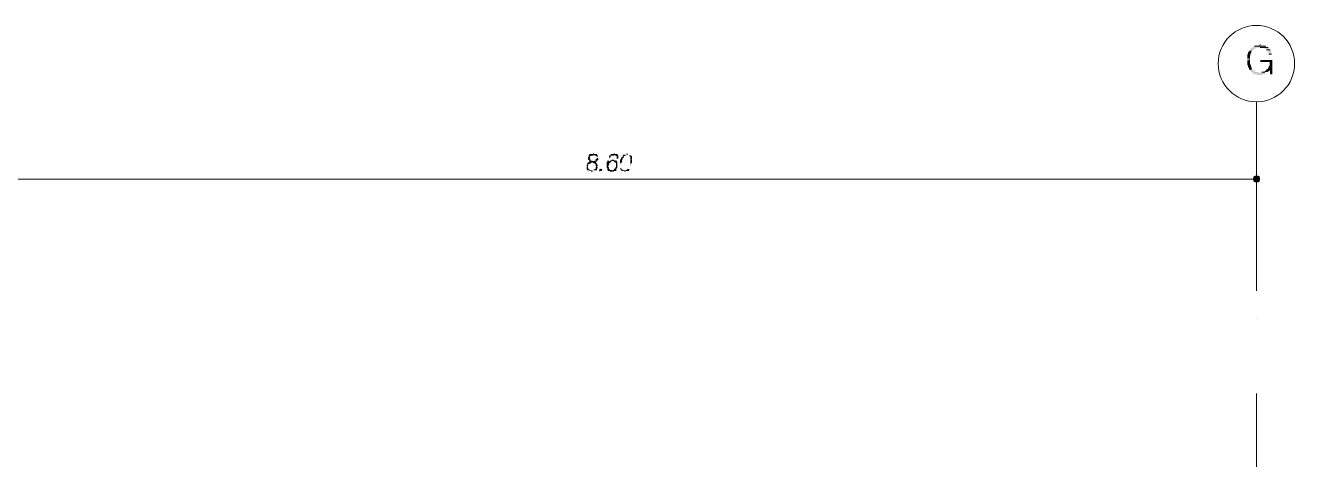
# Model space of a CAD drawing. Header units: millimetres. Extents: x 182 to 575, y -105 to 95.
# Drawn here: x 299.31 to 307.73, y 88.51 to 91.39 of the extents above; entities that cross this region are included whole.
import ezdxf

# ---------------------------------------------------------------- set-up
doc = ezdxf.new("R2010")
doc.units = ezdxf.units.MM
doc.header["$MEASUREMENT"] = 0
doc.layers.add('PDF_Geometry', color=7, linetype='Continuous')
doc.layers.add('PDF_Solid Fills', color=7, linetype='Continuous')

msp = doc.modelspace()

# ---------------------------------------------------------------- hatches: boundary and pattern name
at = {"layer": 'PDF_Solid Fills', "transparency": 33554559}
for points in [[(307.4516, 91.2205), (307.4564, 91.2253), (307.4612, 91.2253), (307.4659, 91.2301), (307.4659, 91.2348), (307.4754, 91.2348), (307.4802, 91.2396), (307.5278, 91.2396), (307.5326, 91.2348), (307.5373, 91.2301), (307.5421, 91.2301), (307.5469, 91.2253), (307.5516, 91.2205), (307.5564, 91.2158), (307.5564, 91.211), (307.5612, 91.2062), (307.5612, 91.1967), (307.5802, 91.1967), (307.5802, 91.2062), (307.5754, 91.211), (307.5754, 91.2158), (307.5707, 91.2205), (307.5707, 91.2253), (307.5659, 91.2301), (307.5612, 91.2348), (307.5612, 91.2396), (307.5564, 91.2396), (307.5516, 91.2443), (307.5469, 91.2443), (307.5421, 91.2491), (307.5373, 91.2491), (307.5326, 91.2539), (307.4707, 91.2539), (307.4659, 91.2491), (307.4612, 91.2443), (307.4564, 91.2443), (307.4516, 91.2396), (307.4469, 91.2396), (307.4421, 91.2348), (307.4421, 91.2301), (307.4326, 91.2205)], [(307.4373, 91.1539), (307.4373, 91.1634), (307.4183, 91.1586)], [(307.5421, 91.0729), (307.5469, 91.0729), (307.5135, 91.0777), (307.5088, 91.0729), (307.4945, 91.0729), (307.4897, 91.0777), (307.4754, 91.0777), (307.4707, 91.0824), (307.4659, 91.0824), (307.4659, 91.0872), (307.4612, 91.092), (307.4564, 91.092), (307.4516, 91.0967), (307.4516, 91.1015), (307.4326, 91.0967), (307.4326, 91.092), (307.4373, 91.0872), (307.4421, 91.0872), (307.4421, 91.0824), (307.4469, 91.0777), (307.4516, 91.0777), (307.4516, 91.0729), (307.4564, 91.0681), (307.4612, 91.0681), (307.4659, 91.0634), (307.4802, 91.0634), (307.485, 91.0586), (307.5183, 91.0586), (307.5231, 91.0634), (307.5326, 91.0634), (307.5373, 91.0681), (307.5421, 91.0681)], [(307.5373, 91.0824), (307.5326, 91.0824), (307.5278, 91.0777), (307.5516, 91.0777), (307.5564, 91.0824), (307.5612, 91.0824), (307.5612, 91.0872), (307.5659, 91.092), (307.5659, 91.0967), (307.5707, 91.0634), (307.585, 91.0634), (307.585, 91.1586), (307.504, 91.1586), (307.504, 91.1443), (307.5659, 91.1443), (307.5659, 91.1205), (307.5612, 91.1158), (307.5612, 91.1062), (307.5564, 91.1062), (307.5564, 91.1015), (307.5516, 91.0967), (307.5469, 91.092), (307.5421, 91.0872)], [(303.0516, 90.5062), (303.0421, 90.5062), (303.0564, 90.5015)], [(303.0516, 90.5253), (303.0469, 90.5253), (303.0469, 90.5205), (303.0612, 90.5205), (303.0659, 90.5253), (303.0897, 90.5253), (303.0945, 90.5205), (303.1088, 90.5205), (303.104, 90.5253), (303.0992, 90.5301), (303.0516, 90.5301)], [(303.0754, 90.4824), (303.0992, 90.4824), (303.0992, 90.4872), (303.104, 90.4872), (303.104, 90.492), (303.1088, 90.4967), (303.1088, 90.5062), (303.0992, 90.511), (303.0992, 90.5015), (303.0945, 90.4967), (303.0945, 90.492), (303.0897, 90.492), (303.0897, 90.4872), (303.0802, 90.4872)], [(303.1945, 90.5158), (303.1945, 90.5205), (303.185, 90.5205), (303.1802, 90.5158)], [(303.1897, 90.5253), (303.2278, 90.5253), (303.2278, 90.5205), (303.2421, 90.5205), (303.2421, 90.5253), (303.2373, 90.5253), (303.2373, 90.5301), (303.2326, 90.5301), (303.2326, 90.5348), (303.1992, 90.5348), (303.1945, 90.5301)], [(303.2754, 90.5062), (303.2754, 90.511), (303.2802, 90.511), (303.2659, 90.5158), (303.2659, 90.511), (303.2612, 90.5062)], [(303.0612, 90.492), (303.0469, 90.492), (303.0516, 90.4872), (303.0612, 90.4872)], [(303.1231, 90.4348), (303.1183, 90.4205), (303.1326, 90.4205), (303.1373, 90.4348)], [(303.1659, 90.4777), (303.1659, 90.4443), (303.1707, 90.4396), (303.1707, 90.4301), (303.1754, 90.4301), (303.1754, 90.4253), (303.1802, 90.4253), (303.1802, 90.4205), (303.185, 90.4205), (303.1897, 90.4158), (303.2088, 90.4158), (303.2135, 90.4205), (303.2183, 90.4205), (303.2231, 90.4253), (303.2278, 90.4253), (303.2278, 90.4301), (303.2135, 90.4301), (303.2088, 90.4253), (303.1897, 90.4253), (303.1897, 90.4301), (303.185, 90.4301), (303.185, 90.4348), (303.1802, 90.4348), (303.1802, 90.4443), (303.1754, 90.4491), (303.1754, 90.4539), (303.1802, 90.4586), (303.1802, 90.4729), (303.185, 90.4729), (303.185, 90.4777), (303.1897, 90.4777), (303.1897, 90.4824), (303.1802, 90.4824), (303.1802, 90.4872), (303.1707, 90.492), (303.1707, 90.4824)], [(303.2278, 90.4729), (303.2278, 90.4491), (303.2231, 90.4443), (303.2231, 90.4396), (303.2326, 90.4348), (303.2326, 90.4396), (303.2373, 90.4396), (303.2373, 90.4777), (303.2326, 90.4824), (303.2326, 90.4872), (303.2278, 90.4872), (303.2231, 90.492), (303.1897, 90.492), (303.1897, 90.4872), (303.2135, 90.4872), (303.2183, 90.4824), (303.2231, 90.4777)], [(303.2659, 90.4396), (303.2659, 90.4443), (303.2564, 90.4396)], [(303.2993, 90.4301), (303.2945, 90.4253), (303.2659, 90.4253), (303.2659, 90.4205), (303.3088, 90.4205), (303.3088, 90.4253), (303.3135, 90.4253), (303.3135, 90.4301), (303.3183, 90.4301), (303.3183, 90.4348), (303.304, 90.4348), (303.304, 90.4301)], [(307.504, 90.3681), (307.4992, 90.3872), (307.4802, 90.392), (307.4612, 90.3872), (307.4564, 90.3681), (307.4612, 90.3491), (307.4802, 90.3443), (307.4992, 90.3491)]]:
    msp.add_hatch(color=256, dxfattribs=at).paths.add_polyline_path(points)
h = msp.add_hatch(color=256, dxfattribs=at)
h.paths.add_polyline_path([(303.2897, 90.5253), (303.2754, 90.5253), (303.2707, 90.5205), (303.285, 90.5205)])
h.paths.add_polyline_path([(303.3231, 90.5158), (303.3231, 90.492), (303.3326, 90.4967), (303.3326, 90.5205), (303.3278, 90.5205), (303.3278, 90.5253), (303.3135, 90.5253), (303.3183, 90.5205), (303.3183, 90.5158)])
h = msp.add_hatch(color=256, dxfattribs=at)
h.paths.add_polyline_path([(303.0516, 90.4717), (303.0564, 90.4729), (303.0612, 90.4729), (303.0612, 90.4767), (303.0659, 90.4777), (303.0421, 90.4777), (303.0421, 90.4729), (303.0373, 90.4729), (303.0373, 90.4681), (303.0516, 90.4681)])
h.paths.add_polyline_path([(303.0802, 90.4253), (303.0945, 90.4253), (303.0992, 90.4301), (303.0992, 90.4348), (303.104, 90.4348), (303.104, 90.4681), (303.0992, 90.4681), (303.0992, 90.4729), (303.0945, 90.4777), (303.0754, 90.4777), (303.0802, 90.4729), (303.085, 90.4729), (303.0897, 90.4681), (303.0897, 90.4634), (303.0945, 90.4634), (303.0945, 90.4396), (303.0897, 90.4396), (303.0897, 90.4348), (303.085, 90.4348), (303.085, 90.4301), (303.0802, 90.4301)])
h.paths.add_polyline_path([(303.0373, 90.4253), (303.0564, 90.4253), (303.0516, 90.4301), (303.0469, 90.4301), (303.0469, 90.4348), (303.0421, 90.4396), (303.0421, 90.4539), (303.0326, 90.4491), (303.0326, 90.4301), (303.0373, 90.4301)])

# ---------------------------------------------------------------- linework, layer by layer
at = {"layer": 'PDF_Geometry', "lineweight": 20}
for points in [[(307.5064, 91.2586), (307.5016, 91.2562), (307.5016, 91.2539), (307.4993, 91.2539), (307.4993, 91.2539), (307.4993, 91.2539)], [(307.4469, 91.211), (307.4278, 91.211), (307.4469, 91.211)], [(307.4659, 91.2491), (307.5421, 91.2491), (307.4659, 91.2491)], [(307.5469, 91.2253), (307.5707, 91.2253), (307.5469, 91.2253)], [(307.5802, 91.1967), (307.5612, 91.1967), (307.5802, 91.1967)], [(307.5421, 91.0872), (307.5612, 91.0872), (307.5421, 91.0872)], [(307.5469, 91.092), (307.5659, 91.092), (307.5469, 91.092)], [(307.5159, 91.0777), (307.535, 91.0777), (307.5254, 91.0777)]]:
    msp.add_lwpolyline(points, dxfattribs=at)
msp.add_lwpolyline([(307.4421, 91.2205, 0.0168, 0.0168, 0), (307.4421, 91.2181, 0, 0, 0), (307.4373, 91.2134, 0.0101, 0.0101, 0), (307.4373, 91.2086, 0.019, 0.019, 0), (307.4326, 91.2039, 0.019, 0.019, 0), (307.4326, 91.1991, 0.0101, 0.0101, 0), (307.4326, 91.1943, 0.019, 0.019, 0), (307.4278, 91.1896, 0.019, 0.019, 0), (307.4278, 91.1848, 0.019, 0.019, 0), (307.4278, 91.1801, 0.019, 0.019, 0), (307.4278, 91.1705, 0.019, 0.019, 0), (307.4278, 91.1658, 0, 0, 0), (307.4278, 91.161, 0, 0, 0)], format="xyseb", dxfattribs=at)
msp.add_lwpolyline([(307.504, 91.2396), (307.5564, 91.2396), (307.504, 91.2396)], close=True, dxfattribs=at)
at = {"layer": 'PDF_Geometry', "lineweight": 20, "const_width": 0.019}
msp.add_lwpolyline([(307.4278, 91.1562), (307.4278, 91.1515), (307.4278, 91.1443), (307.4278, 91.1396), (307.4278, 91.1348), (307.4278, 91.1301), (307.4302, 91.1253), (307.4326, 91.1205), (307.4326, 91.1158), (307.435, 91.111), (307.4373, 91.1062), (307.4373, 91.1015), (307.4302, 91.0991)], dxfattribs=at)
at = {"layer": 'PDF_Geometry', "lineweight": 13}
for points in [[(307.4802, 89.9443), (307.4802, 90.8824)], [(303.0421, 90.5015), (303.0564, 90.5015), (303.0421, 90.5015)], [(303.0778, 90.5348), (303.0754, 90.5348), (303.0802, 90.5348), (303.0754, 90.5348), (303.0778, 90.5324), (303.0969, 90.5301)], [(303.0992, 90.5015), (303.1088, 90.5015), (303.0992, 90.5015)], [(303.1992, 90.5253), (303.1945, 90.5253), (303.185, 90.5229)], [(303.2373, 90.5301), (303.1897, 90.5253), (303.2373, 90.5301)], [(303.204, 90.5253), (303.1897, 90.5253), (303.204, 90.5253)], [(303.1945, 90.5301), (303.2326, 90.5301), (303.1945, 90.5301)], [(303.2159, 90.5348), (303.2135, 90.5348), (303.2183, 90.5348), (303.2183, 90.5348)], [(303.2231, 90.5253), (303.2373, 90.5253), (303.2231, 90.5253)], [(303.2421, 90.5205), (303.2326, 90.5205), (303.2421, 90.5205)], [(303.2326, 90.5158), (303.2421, 90.5158), (303.2326, 90.5158)], [(303.2421, 90.5062), (303.2326, 90.5062), (303.2421, 90.5062)], [(303.2897, 90.5253), (303.2754, 90.5253), (303.2897, 90.5253)], [(303.2993, 90.5253), (303.3016, 90.5301), (303.3016, 90.5324), (303.304, 90.5348), (303.304, 90.5348), (303.304, 90.5348), (303.2993, 90.5348)], [(303.3183, 90.5205), (303.3278, 90.5205), (303.3183, 90.5205)], [(303.3326, 90.511), (303.3231, 90.511), (303.3326, 90.511)], [(303.3231, 90.5062), (303.3326, 90.5062), (303.3231, 90.5062)], [(303.0564, 90.4729), (303.0373, 90.4729), (303.0564, 90.4729)], [(303.0516, 90.4301), (303.0373, 90.4301), (303.0516, 90.4301)], [(303.0564, 90.4967), (303.0469, 90.4967), (303.0564, 90.4967)], [(303.0516, 90.4872), (303.0659, 90.4872), (303.0516, 90.4872)], [(303.0659, 90.4872), (303.0516, 90.4872), (303.0659, 90.4872)], [(303.0516, 90.4824), (303.0897, 90.4824), (303.0516, 90.4824)], [(303.054, 90.4253), (303.0659, 90.4229), (303.0683, 90.4205), (303.0683, 90.4205), (303.0659, 90.4181), (303.0683, 90.4158), (303.0683, 90.4158), (303.0683, 90.4158)], [(303.0754, 90.4848), (303.0635, 90.4872), (303.0683, 90.4872)], [(303.0659, 90.4824), (303.0754, 90.4824), (303.0707, 90.4824), (303.0683, 90.4777), (303.0683, 90.4777)], [(303.0659, 90.4253), (303.0659, 90.4253), (303.0659, 90.4253)], [(303.0754, 90.4777), (303.0945, 90.4777), (303.0754, 90.4777)], [(303.0992, 90.4301), (303.0802, 90.4301), (303.0992, 90.4301)], [(303.085, 90.4872), (303.0992, 90.4872), (303.085, 90.4872)], [(303.1088, 90.4967), (303.0945, 90.4967), (303.1088, 90.4967)], [(303.104, 90.4586), (303.0945, 90.4586), (303.104, 90.4586)], [(303.0945, 90.4586), (303.104, 90.4586), (303.0945, 90.4586)], [(303.0945, 90.4443), (303.104, 90.4443), (303.0945, 90.4443)], [(303.104, 90.4443), (303.0945, 90.4443), (303.104, 90.4443)], [(303.1183, 90.4205), (303.1231, 90.4348), (303.1183, 90.4205)], [(303.1802, 90.4824), (303.1659, 90.4777), (303.1802, 90.4824)], [(303.1659, 90.4777), (303.1897, 90.4777), (303.1659, 90.4777)], [(303.1659, 90.4634), (303.1802, 90.4634), (303.1659, 90.4634)], [(303.1754, 90.4539), (303.1659, 90.4539), (303.1754, 90.4539)], [(303.1802, 90.4872), (303.1707, 90.4872), (303.1802, 90.4872)], [(303.185, 90.4301), (303.1707, 90.4301), (303.185, 90.4301)], [(303.1802, 90.4824), (303.1897, 90.4824), (303.1802, 90.4824)], [(303.1992, 90.492), (303.2135, 90.492), (303.1992, 90.492)], [(303.2064, 90.4967), (303.2064, 90.4943), (303.2088, 90.492), (303.2088, 90.492)], [(303.2088, 90.4253), (303.2278, 90.4253), (303.2088, 90.4253)], [(303.2135, 90.4872), (303.2326, 90.4872), (303.2135, 90.4872)], [(303.2183, 90.4824), (303.2326, 90.4824), (303.2183, 90.4824)], [(303.2326, 90.4824), (303.2183, 90.4824), (303.2326, 90.4824)], [(303.285, 90.4253), (303.285, 90.4253), (303.285, 90.4253)], [(303.2873, 90.4205), (303.285, 90.4205), (303.2873, 90.4158), (303.2873, 90.4158), (303.2873, 90.4158)], [(303.2945, 90.4253), (303.3135, 90.4253), (303.2945, 90.4253)], [(303.2993, 90.4301), (303.3135, 90.4301), (303.2993, 90.4301)], [(307.4802, 89.6253), (307.4802, 90.4586)], [(298.904, 90.3681), (298.9326, 90.3681), (307.4278, 90.3681), (307.4564, 90.3681)], [(307.4802, 89.4443), (307.4802, 89.4443)], [(307.4802, 87.9443), (307.4802, 88.9443)]]:
    msp.add_lwpolyline(points, dxfattribs=at)
for points, const_width in [([(303.054, 90.5205), (303.0516, 90.5205), (303.0516, 90.5158), (303.0493, 90.511), (303.0421, 90.5086)], 0.00952), ([(303.0493, 90.5039), (303.0493, 90.4991), (303.0469, 90.4943)], 0.0143), ([(303.235, 90.5205), (303.2373, 90.5205), (303.2373, 90.5158), (303.2373, 90.511), (303.2373, 90.5062)], 0.00952), ([(303.2778, 90.5205), (303.2754, 90.5205), (303.2754, 90.5158), (303.2802, 90.5134)], 0.00952), ([(303.0445, 90.4681), (303.0421, 90.4681), (303.0397, 90.4634), (303.0373, 90.461), (303.0373, 90.4562), (303.0373, 90.4515)], 0.00952), ([(303.2278, 90.4372), (303.2231, 90.4324), (303.2135, 90.4301)], 0.0101)]:
    msp.add_lwpolyline(points, dxfattribs=dict(at, const_width=const_width))
for points in [[(303.0992, 90.5301), (303.0516, 90.5301), (303.0992, 90.5301)], [(303.0754, 90.5253), (303.0516, 90.5253), (303.0754, 90.5253)], [(303.1897, 90.5253), (303.2135, 90.5253), (303.1897, 90.5253)], [(303.1992, 90.4253), (303.1754, 90.4253), (303.1992, 90.4253)]]:
    msp.add_lwpolyline(points, close=True, dxfattribs=at)
for points in [[(303.1016, 90.5205, 0, 0, 0), (303.104, 90.5181, 0.00952, 0.00952, 0), (303.104, 90.5134, 0, 0, 0), (303.104, 90.5086, 0, 0, 0)], [(303.1873, 90.5158, 0.0143, 0.0143, 0), (303.185, 90.5134, 0.00952, 0.00952, 0), (303.1826, 90.511, 0, 0, 0), (303.1826, 90.5062, 0, 0, 0), (303.1802, 90.5039, 0, 0, 0), (303.1778, 90.4991, 0, 0, 0), (303.1754, 90.4943, 0, 0, 0), (303.1754, 90.4896, 0, 0, 0)], [(303.2683, 90.5062, 0.00953, 0.00953, 0), (303.2659, 90.5039, 0.00952, 0.00952, 0), (303.2659, 90.4991, 0.00952, 0.00952, 0), (303.2635, 90.4943, 0.0143, 0.0143, 0), (303.2612, 90.492, 0.0143, 0.0143, 0), (303.2612, 90.4872, 0.0143, 0.0143, 0), (303.2612, 90.4824, 0.00952, 0.00952, 0), (303.2588, 90.4777, 0.00952, 0.00952, 0), (303.2588, 90.4729, 0, 0, 0), (303.2588, 90.4681, 0, 0, 0), (303.2588, 90.4634, 0, 0, 0), (303.2564, 90.461, 0, 0, 0), (303.2564, 90.4562, 0, 0, 0), (303.2564, 90.4515, 0, 0, 0), (303.2588, 90.4467, 0, 0, 0), (303.254, 90.442, 0, 0, 0)], [(303.3278, 90.4943, 0.00952, 0.00952, 0), (303.3278, 90.492, 0.00952, 0.00952, 0), (303.3278, 90.4872, 0.00952, 0.00952, 0), (303.3278, 90.4824, 0.00952, 0.00952, 0), (303.3278, 90.4777, 0.00952, 0.00952, 0), (303.3278, 90.4729, 0, 0, 0), (303.3278, 90.4681, 0.0143, 0.0143, 0), (303.3254, 90.4658, 0, 0, 0), (303.3254, 90.461, 0, 0, 0), (303.3231, 90.4562, 0, 0, 0), (303.3207, 90.4515, 0, 0, 0), (303.3183, 90.4467, 0, 0, 0), (303.3159, 90.4443, 0, 0, 0), (303.3159, 90.4396, 0, 0, 0), (303.3135, 90.4372, 0, 0, 0), (303.3064, 90.4348, 0, 0, 0)], [(303.1873, 90.4824, 0.0101, 0.0101, 0), (303.1921, 90.4872, 0, 0, 0), (303.204, 90.4872, 0, 0, 0)], [(303.2683, 90.4253, 0.0143, 0.0143, 0), (303.2683, 90.4301, 0, 0, 0), (303.2635, 90.4301, 0.0143, 0.0143, 0), (303.2635, 90.4348, 0, 0, 0), (303.2612, 90.4372, 0, 0, 0), (303.2659, 90.4396, 0, 0, 0)]]:
    msp.add_lwpolyline(points, format="xyseb", dxfattribs=at)
at = {"layer": 'PDF_Geometry', "lineweight": 20}
msp.add_circle((307.479, 91.1336), 0.2536, dxfattribs=at)

doc.saveas('drawing.dxf')
